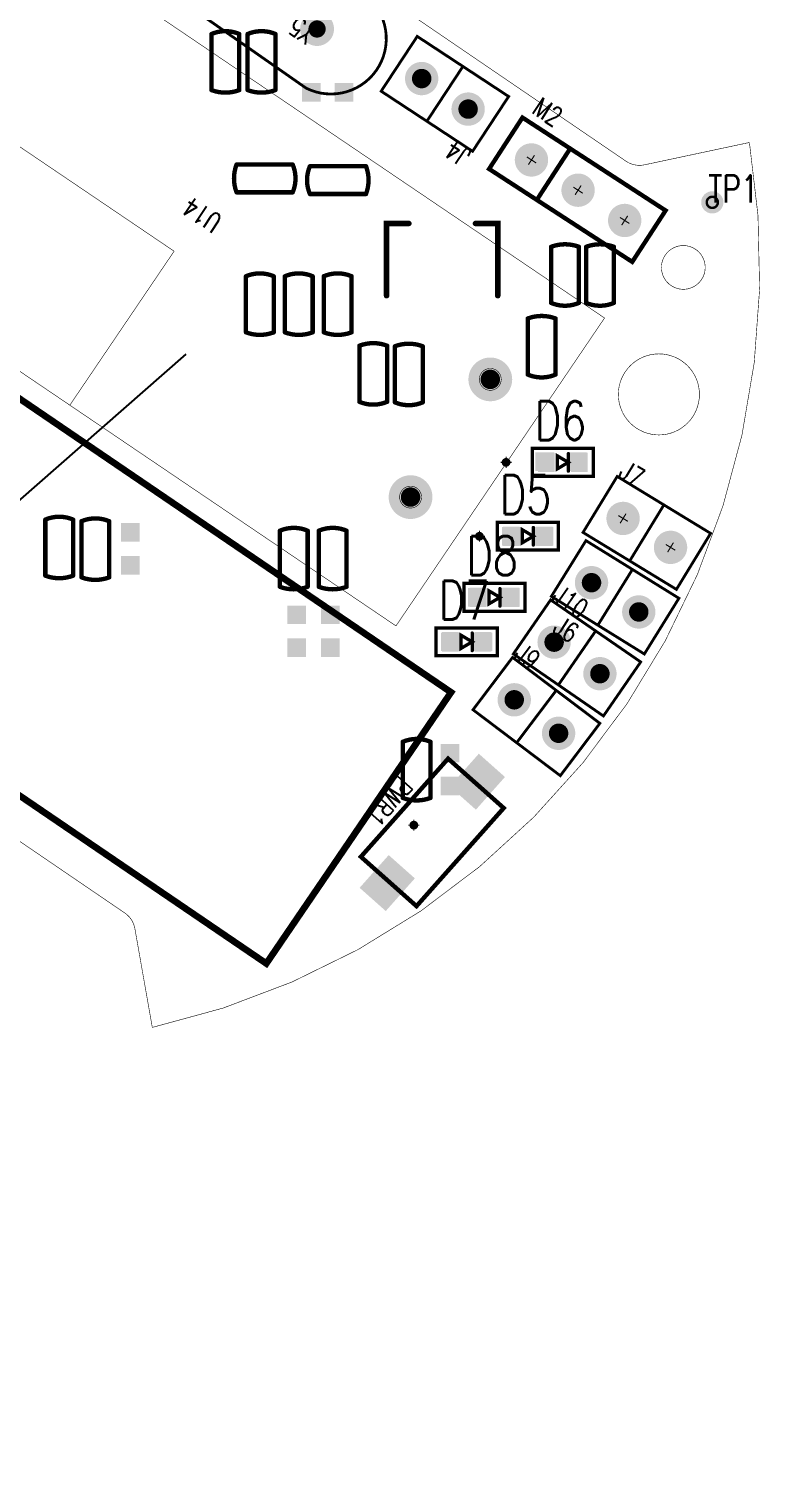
# Model space of a CAD drawing. Extents: x -79 to 36, y -58 to 47.
# Drawn here: x 2.1 to 35.5, y -54.9 to 11 of the extents above; entities that cross this region are included whole.
import ezdxf

# ---------------------------------------------------------------- set-up
doc = ezdxf.new("R2010")
doc.units = 0
doc.header["$MEASUREMENT"] = 0
for name, pattern in [('SIG_22', [2, 1, 1]), ('SIG_66', [2, 1, 1]), ('SIG_68', [2, 1, 1])]:
    doc.linetypes.add(name, pattern=pattern)
doc.layers.get('0').update_dxf_attribs({"linetype": 'CONTINUOUS'})
for name, color, linetype in [('BOARD_CUTOUT_00', 254, 'CONTINUOUS'), ('BOARD_OUTLINE_00', 254, 'CONTINUOUS'), ('DRIL_NPLTE_THRU_01', 5, 'CONTINUOUS'), ('DRIL_PLTE_THRU_01', 5, 'CONTINUOUS'), ('DRIL_SYMBOL', 254, 'CONTINUOUS'), ('PADS_INNER', 186, 'CONTINUOUS'), ('PADS_TOP', 186, 'CONTINUOUS'), ('PADS_XR_21', 176, 'CONTINUOUS'), ('PART_BOT_2DLINE_00', 57, 'CONTINUOUS'), ('PART_NAME_01', 254, 'CONTINUOUS'), ('PART_NAME_26', 2, 'CONTINUOUS'), ('PART_TOP_2DLINE_00', 254, 'CONTINUOUS'), ('PART_TOP_2DLINE_01', 254, 'CONTINUOUS'), ('PART_TOP_2DLINE_26', 2, 'CONTINUOUS'), ('VIAPTS', 5, 'CONTINUOUS')]:
    doc.layers.add(name, color=color, linetype=linetype)
doc.styles.add('W0$127', font='simplex', dxfattribs={"width": 0.75})
doc.styles.add('W0$254', font='simplex', dxfattribs={"width": 0.75})

# ---------------------------------------------------------------- blocks, each defined once
blk = doc.blocks.new('BOARD_354')
at = {"layer": 'BOARD_CUTOUT_00', "const_width": 0.0254}
for points in [[(49.455, -20.568, 1), (47.455, -20.568, 1)], [(49.192, -26.373, 1), (45.486, -26.373, 1)]]:
    blk.add_lwpolyline(points, format="xyb", close=True, dxfattribs=at)
at = {"layer": 'BOARD_OUTLINE_00', "const_width": 0.0254}
blk.add_lwpolyline([(0, 0, -0.345792), (0.091, -1.356), (-7.655, -12.712, -0.342864), (-8.94, -13.126), (-17.417, -10.04, 0.397948), (3.974, -53.9), (7.976, -41.585, -0.500217), (9.642, -41.016), (22.929, -50.08, -0.202089), (23.393, -50.797), (24.189, -55.314, 0.397948), (51.476, -14.856), (46.682, -15.877, -0.204816), (45.833, -15.71), (32.713, -6.76, -0.496948), (32.626, -5.009), (42.594, 3.355, 0.397948), (-6.086, 6.759)], format="xyb", close=True, dxfattribs=at)
blk = doc.blocks.new('SMOOTH_0$254')
at = {"const_width": 0.127}
blk.add_lwpolyline([(-0.0635, 0, 1), (0.0635, 0, 1)], format="xyb", close=True, dxfattribs=at)
blk = doc.blocks.new('PART_BODY_BOT_7')
at = {"layer": 'PART_BOT_2DLINE_00', "const_width": 0.254}
for points in [[(-2.54, -1.524), (-2.54, 1.778), (-1.524, 1.778)], [(2.54, -1.524), (2.54, 1.778), (1.524, 1.778)]]:
    blk.add_lwpolyline(points, dxfattribs=at)
at = {"layer": 'PART_BOT_2DLINE_00'}
for p in [(-2.54, 1.778), (-1.524, 1.778), (1.524, 1.778), (2.54, 1.778), (-2.54, -1.524), (2.54, -1.524)]:
    blk.add_blockref('SMOOTH_0$254', p, dxfattribs=at)
blk = doc.blocks.new('DRIL_HOLE_0')
blk.add_lwpolyline([(0, 0, 1), (0, 0, 1)], format="xyb", close=True)
blk = doc.blocks.new('PAD_3')
blk.add_lwpolyline([(0, 0, 1), (0, 0, 1)], format="xyb", close=True)
blk = doc.blocks.new('STK_BOT_36')
at = {"layer": 'DRIL_PLTE_THRU_01'}
blk.add_blockref('DRIL_HOLE_0', (0, 0), dxfattribs=at)
at = {"layer": 'PADS_INNER'}
blk.add_blockref('PAD_3', (0, 0), dxfattribs=at)
at = {"layer": 'PADS_TOP'}
blk.add_blockref('PAD_3', (0, 0), dxfattribs=at)
blk = doc.blocks.new('STK_BOT_37')
at = {"layer": 'DRIL_PLTE_THRU_01'}
blk.add_blockref('DRIL_HOLE_0', (0, 0), dxfattribs=at)
at = {"layer": 'PADS_INNER'}
blk.add_blockref('PAD_3', (0, 0), dxfattribs=at)
at = {"layer": 'PADS_TOP'}
blk.add_blockref('PAD_3', (0, 0), dxfattribs=at)
blk = doc.blocks.new('SYM_BOT_7')
for name, p in [('PART_BODY_BOT_7', (0, 0)), ('STK_BOT_37', (0, 0.9271)), ('STK_BOT_36', (-1.4986, -2.032)), ('STK_BOT_36', (1.4986, -2.032))]:
    blk.add_blockref(name, p)
blk = doc.blocks.new('PART_BOT_3')
blk.add_blockref('SYM_BOT_7', (0, 0))
blk = doc.blocks.new('SMOOTH_0$0254')
at = {"const_width": 0.0127}
blk.add_lwpolyline([(-0.00635, 0, 1), (0.00635, 0, 1)], format="xyb", close=True, dxfattribs=at)
blk = doc.blocks.new('PART_BODY_TOP_8')
at = {"layer": 'PART_TOP_2DLINE_01', "const_width": 0.0254}
for points in [[(-18, 8.5), (18, 8.5)], [(-18, -8.5), (-18, 8.5)], [(0, 8.5), (0, 0), (18, 0)], [(18, 8.5), (18, -8.5)], [(-18, 5.255), (-18, 5.255)], [(18, 4.91), (18, 4.91)], [(18, -8.5), (-18, -8.5)]]:
    blk.add_lwpolyline(points, dxfattribs=at)
for points in [[(-15.75, 3.25, 1), (-14.75, 3.25, 1)], [(14.75, 3.25, 1), (15.75, 3.25, 1)], [(-15.75, -3.25, 1), (-14.75, -3.25, 1)], [(14.75, -3.25, 1), (15.75, -3.25, 1)]]:
    blk.add_lwpolyline(points, format="xyb", close=True, dxfattribs=at)
at = {"layer": 'PART_TOP_2DLINE_01'}
for p in [(-18, 8.5), (-18, 8.5), (0, 8.5), (18, 8.5), (18, 8.5), (-18, 5.255), (-18, 5.255), (18, 4.91), (18, 4.91), (0, 0), (18, 0), (-18, -8.5), (-18, -8.5), (18, -8.5), (18, -8.5)]:
    blk.add_blockref('SMOOTH_0$0254', p, dxfattribs=at)
blk = doc.blocks.new('DRIL_SYMBOL_0$889')
at = {"layer": 'DRIL_SYMBOL', "const_width": 0.0508}
for points in [[(-0.254, 0), (0.254, 0)], [(0, -0.254), (0, 0.254)]]:
    blk.add_lwpolyline(points, dxfattribs=at)
blk = doc.blocks.new('DRIL_HOLE_0$889')
at = {"const_width": 0.4445}
blk.add_lwpolyline([(-0.22225, 0, 1), (0.22225, 0, 1)], format="xyb", close=True, dxfattribs=at)
blk.add_blockref('DRIL_SYMBOL_0$889', (0, 0))
blk = doc.blocks.new('PAD_13')
at = {"const_width": 1}
blk.add_lwpolyline([(0, -0.5, 1), (0, 0.5, 1)], format="xyb", close=True, dxfattribs=at)
blk = doc.blocks.new('STK_TOP_72')
at = {"layer": 'DRIL_PLTE_THRU_01'}
blk.add_blockref('DRIL_HOLE_0$889', (0, 0), dxfattribs=at)
at = {"layer": 'PADS_INNER'}
blk.add_blockref('PAD_13', (0, 0), dxfattribs=at)
at = {"layer": 'PADS_TOP'}
blk.add_blockref('PAD_13', (0, 0), dxfattribs=at)
blk = doc.blocks.new('SYM_TOP_8')
for name, p in [('PART_BODY_TOP_8', (0, 0)), ('STK_TOP_72', (-15.25, 3.25)), ('STK_TOP_72', (15.25, 3.25)), ('STK_TOP_72', (-15.25, -3.25)), ('STK_TOP_72', (15.25, -3.25))]:
    blk.add_blockref(name, p)
blk = doc.blocks.new('PART_TOP_4')
blk.add_blockref('SYM_TOP_8', (0, 0))
at = {"layer": 'PART_NAME_01', "style": 'W0$127', "width": 0.75}
blk.add_text('U14', height=0.889, dxfattribs=at).set_placement((-1.016, -2.54))
blk = doc.blocks.new('STK_BOT_39')
at = {"layer": 'DRIL_PLTE_THRU_01'}
blk.add_blockref('DRIL_HOLE_0', (0, 0), dxfattribs=at)
at = {"layer": 'PADS_INNER'}
blk.add_blockref('PAD_3', (0, 0), dxfattribs=at)
at = {"layer": 'PADS_TOP'}
blk.add_blockref('PAD_3', (0, 0), dxfattribs=at)
blk = doc.blocks.new('STK_BOT_38')
at = {"layer": 'DRIL_PLTE_THRU_01'}
blk.add_blockref('DRIL_HOLE_0', (0, 0), dxfattribs=at)
at = {"layer": 'PADS_INNER'}
blk.add_blockref('PAD_3', (0, 0), dxfattribs=at)
at = {"layer": 'PADS_TOP'}
blk.add_blockref('PAD_3', (0, 0), dxfattribs=at)
blk = doc.blocks.new('SYM_BOT_9')
for name, p in [('STK_BOT_39', (-3.75, 6)), ('STK_BOT_39', (-3.25, 6)), ('STK_BOT_39', (-2.75, 6)), ('STK_BOT_39', (-2.25, 6)), ('STK_BOT_39', (-1.75, 6)), ('STK_BOT_39', (-1.25, 6)), ('STK_BOT_39', (-0.75, 6)), ('STK_BOT_39', (-0.25, 6)), ('STK_BOT_39', (0.25, 6)), ('STK_BOT_39', (0.75, 6)), ('STK_BOT_39', (1.25, 6)), ('STK_BOT_39', (1.75, 6)), ('STK_BOT_39', (2.25, 6)), ('STK_BOT_39', (2.75, 6)), ('STK_BOT_39', (3.25, 6)), ('STK_BOT_39', (3.75, 6)), ('STK_BOT_38', (-6, 3.75)), ('STK_BOT_38', (6, 3.75)), ('STK_BOT_38', (-6, 3.25)), ('STK_BOT_38', (-6, 2.75)), ('STK_BOT_38', (6, 3.25)), ('STK_BOT_38', (6, 2.75)), ('STK_BOT_38', (-6, 2.25)), ('STK_BOT_38', (6, 2.25)), ('STK_BOT_38', (-6, 1.75)), ('STK_BOT_38', (6, 1.75)), ('STK_BOT_38', (-6, 1.25)), ('STK_BOT_38', (-6, 0.75)), ('STK_BOT_38', (6, 1.25)), ('STK_BOT_38', (6, 0.75)), ('STK_BOT_38', (-6, 0.25)), ('STK_BOT_38', (6, 0.25)), ('STK_BOT_38', (-6, -0.25)), ('STK_BOT_38', (6, -0.25)), ('STK_BOT_38', (-6, -0.75)), ('STK_BOT_38', (-6, -1.25)), ('STK_BOT_38', (6, -0.75)), ('STK_BOT_38', (6, -1.25)), ('STK_BOT_38', (-6, -1.75)), ('STK_BOT_38', (6, -1.75)), ('STK_BOT_38', (-6, -2.25)), ('STK_BOT_38', (6, -2.25)), ('STK_BOT_38', (-6, -2.75)), ('STK_BOT_38', (-6, -3.25)), ('STK_BOT_38', (6, -2.75)), ('STK_BOT_38', (6, -3.25)), ('STK_BOT_38', (-6, -3.75)), ('STK_BOT_38', (6, -3.75)), ('STK_BOT_39', (-3.75, -6)), ('STK_BOT_39', (-3.25, -6)), ('STK_BOT_39', (-2.75, -6)), ('STK_BOT_39', (-2.25, -6)), ('STK_BOT_39', (-1.75, -6)), ('STK_BOT_39', (-1.25, -6)), ('STK_BOT_39', (-0.75, -6)), ('STK_BOT_39', (-0.25, -6)), ('STK_BOT_39', (0.25, -6)), ('STK_BOT_39', (0.75, -6)), ('STK_BOT_39', (1.25, -6)), ('STK_BOT_39', (1.75, -6)), ('STK_BOT_39', (2.25, -6)), ('STK_BOT_39', (2.75, -6)), ('STK_BOT_39', (3.25, -6)), ('STK_BOT_39', (3.75, -6))]:
    blk.add_blockref(name, p)
blk = doc.blocks.new('PART_BOT_5')
blk.add_blockref('SYM_BOT_9', (0, 0))
blk = doc.blocks.new('STK_BOT_40')
at = {"layer": 'DRIL_PLTE_THRU_01'}
blk.add_blockref('DRIL_HOLE_0', (0, 0), dxfattribs=at)
at = {"layer": 'PADS_INNER'}
blk.add_blockref('PAD_3', (0, 0), dxfattribs=at)
at = {"layer": 'PADS_TOP'}
blk.add_blockref('PAD_3', (0, 0), dxfattribs=at)
blk = doc.blocks.new('SYM_BOT_10')
for p in [(-3.575, 3.2), (-2.925, 3.2), (-2.275, 3.2), (-1.625, 3.2), (-0.975, 3.2), (-0.325, 3.2), (0.325, 3.2), (0.975, 3.2), (1.625, 3.2), (2.275, 3.2), (2.925, 3.2), (3.575, 3.2), (-3.575, -3.2), (-2.925, -3.2), (-2.275, -3.2), (-1.625, -3.2), (-0.975, -3.2), (-0.325, -3.2), (0.325, -3.2), (0.975, -3.2), (1.625, -3.2), (2.275, -3.2), (2.925, -3.2), (3.575, -3.2)]:
    blk.add_blockref('STK_BOT_40', p)
blk = doc.blocks.new('PART_BOT_6')
blk.add_blockref('SYM_BOT_10', (0, 0))
blk = doc.blocks.new('SMOOTH_0$3048')
at = {"const_width": 0.1524}
blk.add_lwpolyline([(-0.0762, 0, 1), (0.0762, 0, 1)], format="xyb", close=True, dxfattribs=at)
blk = doc.blocks.new('PART_BODY_TOP_11')
at = {"layer": 'PART_TOP_2DLINE_01'}
for points, const_width in [([(-1.2, -34.3), (13.8, -34.3), (13.8, 1.7), (-1.2, 1.7)], 0.305), ([(-1.1, 1.7), (1.27, 1.7), (1.27, -1.905), (-1.1, -1.905)], 0.254)]:
    blk.add_lwpolyline(points, close=True, dxfattribs=dict(at, const_width=const_width))
for name, p in [('SMOOTH_0$3048', (-1.2, 1.7)), ('SMOOTH_0$254', (-1.1, 1.7)), ('SMOOTH_0$254', (1.27, 1.7)), ('SMOOTH_0$3048', (13.8, 1.7)), ('SMOOTH_0$254', (-1.1, -1.905)), ('SMOOTH_0$254', (1.27, -1.905)), ('SMOOTH_0$3048', (-1.2, -34.3)), ('SMOOTH_0$3048', (13.8, -34.3))]:
    blk.add_blockref(name, p, dxfattribs=at)
blk = doc.blocks.new('PAD_0')
at = {"const_width": 1.524}
blk.add_lwpolyline([(-0.762, 0), (0.762, 0)], dxfattribs=at)
blk = doc.blocks.new('STK_TOP_43')
at = {"layer": 'DRIL_PLTE_THRU_01'}
blk.add_blockref('DRIL_HOLE_0$889', (0, 0), dxfattribs=at)
at = {"layer": 'PADS_INNER'}
blk.add_blockref('PAD_0', (0, 0), dxfattribs=at)
at = {"layer": 'PADS_TOP'}
blk.add_blockref('PAD_0', (0, 0), dxfattribs=at)
blk = doc.blocks.new('PAD_2')
at = {"const_width": 0.762}
blk.add_lwpolyline([(0, -0.381, 1), (0, 0.381, 1)], format="xyb", close=True, dxfattribs=at)
blk = doc.blocks.new('STK_TOP_13')
at = {"layer": 'DRIL_PLTE_THRU_01'}
blk.add_blockref('DRIL_HOLE_0$889', (0, 0), dxfattribs=at)
at = {"layer": 'PADS_INNER'}
blk.add_blockref('PAD_2', (0, 0), dxfattribs=at)
at = {"layer": 'PADS_TOP'}
blk.add_blockref('PAD_2', (0, 0), dxfattribs=at)
blk = doc.blocks.new('SYM_TOP_11')
for name, p in [('PART_BODY_TOP_11', (0, 0)), ('STK_TOP_43', (0, 0)), ('STK_TOP_13', (2.54, 0)), ('STK_TOP_13', (5.08, 0)), ('STK_TOP_13', (7.62, 0)), ('STK_TOP_13', (10.16, 0)), ('STK_TOP_13', (12.7, 0))]:
    blk.add_blockref(name, p)
blk = doc.blocks.new('PART_TOP_7')
blk.add_blockref('SYM_TOP_11', (0, 0))
at = {"layer": 'PART_NAME_01', "style": 'W0$127', "width": 0.75}
blk.add_text('U7', height=0.889, dxfattribs=at).set_placement((-1.313, 2.183))
blk = doc.blocks.new('SMOOTH_0$199898')
at = {"const_width": 0.099949}
blk.add_lwpolyline([(-0.049974, 0, 1), (0.049974, 0, 1)], format="xyb", close=True, dxfattribs=at)
blk = doc.blocks.new('PART_BODY_TOP_4')
at = {"layer": 'PART_TOP_2DLINE_01', "const_width": 0.2}
blk.add_lwpolyline([(-1.4, 1.4), (6.4, 1.4), (6.4, -1.4), (-1.4, -1.4)], close=True, dxfattribs=at)
blk.add_lwpolyline([(1.2, 1.4), (1.2, -1.4)], dxfattribs=at)
at = {"layer": 'PART_TOP_2DLINE_01'}
for p in [(-1.4, 1.4), (1.2, 1.4), (6.4, 1.4), (-1.4, -1.4), (1.2, -1.4), (6.4, -1.4)]:
    blk.add_blockref('SMOOTH_0$199898', p, dxfattribs=at)
blk = doc.blocks.new('DRIL_SYMBOL_0$9')
at = {"layer": 'DRIL_SYMBOL', "const_width": 0.0508}
for points in [[(-0.254, 0), (0.254, 0)], [(0, -0.254), (0, 0.254)]]:
    blk.add_lwpolyline(points, dxfattribs=at)
blk = doc.blocks.new('DRIL_HOLE_0$9')
at = {"const_width": 0.45}
blk.add_lwpolyline([(-0.225, 0, 1), (0.225, 0, 1)], format="xyb", close=True, dxfattribs=at)
blk.add_blockref('DRIL_SYMBOL_0$9', (0, 0))
blk = doc.blocks.new('PAD_16')
at = {"const_width": 0.6}
blk.add_lwpolyline([(0, -0.3, 1), (0, 0.3, 1)], format="xyb", close=True, dxfattribs=at)
blk = doc.blocks.new('STK_TOP_22')
at = {"layer": 'DRIL_PLTE_THRU_01'}
blk.add_blockref('DRIL_HOLE_0$9', (0, 0), dxfattribs=at)
at = {"layer": 'PADS_INNER'}
blk.add_blockref('PAD_16', (0, 0), dxfattribs=at)
at = {"layer": 'PADS_TOP'}
blk.add_blockref('PAD_2', (0, 0), dxfattribs=at)
blk = doc.blocks.new('SYM_TOP_4')
for name, p in [('PART_BODY_TOP_4', (0, 0)), ('STK_TOP_22', (0, 0)), ('STK_TOP_22', (2.54, 0)), ('STK_TOP_22', (5.08, 0))]:
    blk.add_blockref(name, p)
blk = doc.blocks.new('PART_TOP_9')
blk.add_blockref('SYM_TOP_4', (0, 0))
at = {"layer": 'PART_NAME_01', "style": 'W0$127', "width": 0.75}
blk.add_text('M2', height=0.889, dxfattribs=at).set_placement((-1.2, 1.8))
blk = doc.blocks.new('PART_BODY_TOP_12')
at = {"layer": 'PART_TOP_2DLINE_00', "const_width": 0.2}
blk.add_lwpolyline([(-3, 1.7), (3, 1.7), (3, -1.7), (-3, -1.7)], close=True, dxfattribs=at)
at = {"layer": 'PART_TOP_2DLINE_00'}
for p in [(-3, 1.7), (3, 1.7), (-3, -1.7), (3, -1.7)]:
    blk.add_blockref('SMOOTH_0$199898', p, dxfattribs=at)
blk = doc.blocks.new('PAD_17')
at = {"const_width": 1.6}
blk.add_lwpolyline([(-1, 0), (1, 0)], dxfattribs=at)
blk = doc.blocks.new('STK_TOP_48')
at = {"layer": 'DRIL_PLTE_THRU_01'}
blk.add_blockref('DRIL_HOLE_0', (0, 0), dxfattribs=at)
at = {"layer": 'PADS_INNER'}
blk.add_blockref('PAD_3', (0, 0), dxfattribs=at)
at = {"layer": 'PADS_TOP'}
blk.add_blockref('PAD_17', (0, 0), dxfattribs=at)
blk = doc.blocks.new('SYM_TOP_12')
for name, p in [('PART_BODY_TOP_12', (0, 0)), ('STK_TOP_48', (-3.1, 0)), ('STK_TOP_48', (3.1, 0))]:
    blk.add_blockref(name, p)
blk = doc.blocks.new('PART_TOP_11')
blk.add_blockref('SYM_TOP_12', (0, 0))
at = {"layer": 'PART_NAME_01', "style": 'W0$127', "width": 0.75}
blk.add_text('PWR1', height=0.889, dxfattribs=at).set_placement((-0.977, -2.875))
blk = doc.blocks.new('PART_BODY_BOT_14')
at = {"layer": 'PART_BOT_2DLINE_00', "const_width": 0.2}
blk.add_lwpolyline([(-0.635, -1.295, 0.182182), (0.635, -1.295), (0.635, 1.27, 0.204816), (-0.635, 1.27)], format="xyb", close=True, dxfattribs=at)
at = {"layer": 'PART_BOT_2DLINE_00'}
for p in [(-0.635, 1.27), (0.635, 1.27), (-0.635, -1.295), (0.635, -1.295)]:
    blk.add_blockref('SMOOTH_0$199898', p, dxfattribs=at)
blk = doc.blocks.new('STK_BOT_3')
at = {"layer": 'DRIL_NPLTE_THRU_01'}
blk.add_blockref('DRIL_HOLE_0', (0, 0), dxfattribs=at)
at = {"layer": 'PADS_INNER'}
blk.add_blockref('PAD_3', (0, 0), dxfattribs=at)
at = {"layer": 'PADS_TOP'}
blk.add_blockref('PAD_3', (0, 0), dxfattribs=at)
blk = doc.blocks.new('SYM_BOT_14')
for name, p in [('PART_BODY_BOT_14', (0, 0)), ('STK_BOT_3', (0, 0.6858)), ('STK_BOT_3', (0, -0.6858))]:
    blk.add_blockref(name, p)
blk = doc.blocks.new('PART_BOT_12')
blk.add_blockref('SYM_BOT_14', (0, 0))
blk = doc.blocks.new('PART_BOT_13')
blk.add_blockref('SYM_BOT_14', (0, 0))
blk = doc.blocks.new('PART_BOT_14')
blk.add_blockref('SYM_BOT_14', (0, 0))
blk = doc.blocks.new('PART_BOT_15')
blk.add_blockref('SYM_BOT_14', (0, 0))
blk = doc.blocks.new('PART_BOT_16')
blk.add_blockref('SYM_BOT_14', (0, 0))
blk = doc.blocks.new('PART_BOT_17')
blk.add_blockref('SYM_BOT_14', (0, 0))
blk = doc.blocks.new('PART_BOT_29')
blk.add_blockref('SYM_BOT_14', (0, 0))
blk = doc.blocks.new('PART_BOT_30')
blk.add_blockref('SYM_BOT_14', (0, 0))
blk = doc.blocks.new('PART_BOT_31')
blk.add_blockref('SYM_BOT_14', (0, 0))
blk = doc.blocks.new('PART_BOT_32')
blk.add_blockref('SYM_BOT_14', (0, 0))
blk = doc.blocks.new('STK_BOT_9')
at = {"layer": 'DRIL_PLTE_THRU_01'}
blk.add_blockref('DRIL_HOLE_0', (0, 0), dxfattribs=at)
at = {"layer": 'PADS_INNER'}
blk.add_blockref('PAD_3', (0, 0), dxfattribs=at)
at = {"layer": 'PADS_TOP'}
blk.add_blockref('PAD_3', (0, 0), dxfattribs=at)
blk = doc.blocks.new('SYM_BOT_19')
for p in [(-1.1, 0), (1.1, 0)]:
    blk.add_blockref('STK_BOT_9', p)
blk = doc.blocks.new('PART_BOT_33')
blk.add_blockref('SYM_BOT_19', (0, 0))
blk = doc.blocks.new('SMOOTH_0$127')
at = {"const_width": 0.0635}
blk.add_lwpolyline([(-0.03175, 0, 1), (0.03175, 0, 1)], format="xyb", close=True, dxfattribs=at)
blk = doc.blocks.new('PART_BODY_TOP_20')
at = {"layer": 'PART_TOP_2DLINE_01', "const_width": 0.127}
blk.add_lwpolyline([(-2.5, 1.5), (2.5, 1.5), (2.5, -1.5), (-2.5, -1.5)], close=True, dxfattribs=at)
blk.add_lwpolyline([(0, 1.5), (0, -1.5)], dxfattribs=at)
at = {"layer": 'PART_TOP_2DLINE_01'}
for p in [(-2.5, 1.5), (0, 1.5), (2.5, 1.5), (-2.5, -1.5), (0, -1.5), (2.5, -1.5)]:
    blk.add_blockref('SMOOTH_0$127', p, dxfattribs=at)
blk = doc.blocks.new('SYM_TOP_20')
for name, p in [('PART_BODY_TOP_20', (0, 0)), ('STK_TOP_13', (-1.27, 0)), ('STK_TOP_13', (1.27, 0))]:
    blk.add_blockref(name, p)
blk = doc.blocks.new('PART_TOP_34')
blk.add_blockref('SYM_TOP_20', (0, 0))
at = {"layer": 'PART_NAME_01', "style": 'W0$127', "width": 0.75}
blk.add_text('J10', height=0.889, dxfattribs=at).set_placement((-2.5, 1.5))
blk = doc.blocks.new('PART_TOP_38')
blk.add_blockref('SYM_TOP_20', (0, 0))
at = {"layer": 'PART_NAME_01', "style": 'W0$127', "width": 0.75}
blk.add_text('J4', height=0.889, dxfattribs=at).set_placement((-2.5, 1.5))
blk = doc.blocks.new('PART_TOP_40')
blk.add_blockref('SYM_TOP_20', (0, 0))
at = {"layer": 'PART_NAME_01', "style": 'W0$127', "width": 0.75}
blk.add_text('J6', height=0.889, dxfattribs=at).set_placement((-1.644, -2.868))
blk = doc.blocks.new('PART_TOP_41')
blk.add_blockref('SYM_TOP_20', (0, 0))
at = {"layer": 'PART_NAME_01', "style": 'W0$127', "width": 0.75}
blk.add_text('J7', height=0.889, dxfattribs=at).set_placement((-2.5, 1.5))
blk = doc.blocks.new('PART_TOP_43')
blk.add_blockref('SYM_TOP_20', (0, 0))
at = {"layer": 'PART_NAME_01', "style": 'W0$127', "width": 0.75}
blk.add_text('J9', height=0.889, dxfattribs=at).set_placement((-2.5, 1.5))
blk = doc.blocks.new('PAD_22')
at = {"const_width": 0.85}
blk.add_lwpolyline([(-0.425, 0), (0.425, 0)], dxfattribs=at)
blk = doc.blocks.new('STK_BOT_7')
at = {"layer": 'DRIL_PLTE_THRU_01'}
blk.add_blockref('DRIL_HOLE_0', (0, 0), dxfattribs=at)
at = {"layer": 'PADS_INNER'}
blk.add_blockref('PAD_3', (0, 0), dxfattribs=at)
at = {"layer": 'PADS_TOP'}
blk.add_blockref('PAD_3', (0, 0), dxfattribs=at)
at = {"layer": 'PADS_XR_21'}
blk.add_blockref('PAD_22', (0, 0), dxfattribs=at)
blk = doc.blocks.new('SYM_BOT_25')
for p in [(-0.75, 0), (0.75, 0)]:
    blk.add_blockref('STK_BOT_7', p)
blk = doc.blocks.new('PART_BOT_48')
blk.add_blockref('SYM_BOT_25', (0, 0))
blk = doc.blocks.new('PART_BOT_51')
blk.add_blockref('SYM_BOT_25', (0, 0))
blk = doc.blocks.new('PART_BOT_52')
blk.add_blockref('SYM_BOT_25', (0, 0))
blk = doc.blocks.new('PART_BOT_54')
blk.add_blockref('SYM_BOT_25', (0, 0))
blk = doc.blocks.new('PART_BODY_TOP_31')
at = {"layer": 'PART_TOP_2DLINE_00', "const_width": 0.114}
blk.add_lwpolyline([(0.254, 0, 1), (-0.254, 0, 1)], format="xyb", close=True, dxfattribs=at)
blk = doc.blocks.new('PAD_25')
at = {"const_width": 0.508}
blk.add_lwpolyline([(0, -0.254, 1), (0, 0.254, 1)], format="xyb", close=True, dxfattribs=at)
blk = doc.blocks.new('STK_TOP_30')
at = {"layer": 'DRIL_PLTE_THRU_01'}
blk.add_blockref('DRIL_HOLE_0', (0, 0), dxfattribs=at)
at = {"layer": 'PADS_INNER'}
blk.add_blockref('PAD_3', (0, 0), dxfattribs=at)
at = {"layer": 'PADS_TOP'}
blk.add_blockref('PAD_25', (0, 0), dxfattribs=at)
blk = doc.blocks.new('SYM_TOP_31')
for name in ['STK_TOP_30', 'PART_BODY_TOP_31']:
    blk.add_blockref(name, (0, 0))
blk = doc.blocks.new('PART_TOP_62')
blk.add_blockref('SYM_TOP_31', (0, 0))
at = {"layer": 'PART_NAME_01', "style": 'W0$254', "width": 0.75}
blk.add_text('TP1', height=1.2446, dxfattribs=at).set_placement((-0.1778, 0))
blk = doc.blocks.new('STK_BOT_45')
at = {"layer": 'DRIL_PLTE_THRU_01'}
blk.add_blockref('DRIL_HOLE_0', (0, 0), dxfattribs=at)
at = {"layer": 'PADS_INNER'}
blk.add_blockref('PAD_3', (0, 0), dxfattribs=at)
at = {"layer": 'PADS_TOP'}
blk.add_blockref('PAD_3', (0, 0), dxfattribs=at)
blk = doc.blocks.new('SYM_BOT_34')
for p in [(-1.25, 0), (1.25, 0)]:
    blk.add_blockref('STK_BOT_45', p)
blk = doc.blocks.new('PART_BOT_69')
blk.add_blockref('SYM_BOT_34', (0, 0))
blk = doc.blocks.new('PART_BODY_TOP_35')
at = {"layer": 'PART_TOP_2DLINE_26', "const_width": 0.127}
blk.add_lwpolyline([(-1.143, 2.5019), (5.4483, 2.5019, -1.1018798), (5.4483, -2.5019), (-1.143, -2.5019, -0.8631768)], format="xyb", close=True, dxfattribs=at)
at = {"layer": 'PART_TOP_2DLINE_26'}
for p in [(-1.143, 2.5019), (5.4483, 2.5019), (-1.143, -2.5019), (5.4483, -2.5019)]:
    blk.add_blockref('SMOOTH_0$127', p, dxfattribs=at)
blk = doc.blocks.new('DRIL_SYMBOL_0$7874')
at = {"layer": 'DRIL_SYMBOL', "const_width": 0.0508}
for points in [[(-0.254, 0), (0.254, 0)], [(0, -0.254), (0, 0.254)]]:
    blk.add_lwpolyline(points, dxfattribs=at)
blk = doc.blocks.new('DRIL_HOLE_0$7874')
at = {"const_width": 0.3937}
blk.add_lwpolyline([(-0.19685, 0, 1), (0.19685, 0, 1)], format="xyb", close=True, dxfattribs=at)
blk.add_blockref('DRIL_SYMBOL_0$7874', (0, 0))
blk = doc.blocks.new('PAD_30')
at = {"const_width": 0.6985}
blk.add_lwpolyline([(0, -0.34925, 1), (0, 0.34925, 1)], format="xyb", close=True, dxfattribs=at)
blk = doc.blocks.new('PAD_31')
at = {"const_width": 0.7747}
blk.add_lwpolyline([(0, -0.38735, 1), (0, 0.38735, 1)], format="xyb", close=True, dxfattribs=at)
blk = doc.blocks.new('STK_TOP_46')
at = {"layer": 'DRIL_PLTE_THRU_01'}
blk.add_blockref('DRIL_HOLE_0$7874', (0, 0), dxfattribs=at)
at = {"layer": 'PADS_INNER'}
blk.add_blockref('PAD_30', (0, 0), dxfattribs=at)
at = {"layer": 'PADS_TOP'}
blk.add_blockref('PAD_30', (0, 0), dxfattribs=at)
at = {"layer": 'PADS_XR_21'}
blk.add_blockref('PAD_31', (0, 0), dxfattribs=at)
blk = doc.blocks.new('SYM_TOP_35')
for name, p in [('PART_BODY_TOP_35', (0, 0)), ('STK_TOP_46', (0, 0)), ('STK_TOP_46', (4.8768, 0))]:
    blk.add_blockref(name, p)
blk = doc.blocks.new('PART_TOP_70')
blk.add_blockref('SYM_TOP_35', (0, 0))
at = {"layer": 'PART_NAME_26', "style": 'W0$127', "width": 0.75}
blk.add_text('Y5', height=0.889, dxfattribs=at).set_placement((0, 0))
blk = doc.blocks.new('PART_BOT_81')
blk.add_blockref('SYM_BOT_14', (0, 0))
blk = doc.blocks.new('PART_BOT_82')
blk.add_blockref('SYM_BOT_14', (0, 0))
blk = doc.blocks.new('PART_BOT_95')
blk.add_blockref('SYM_BOT_14', (0, 0))
blk = doc.blocks.new('PART_BOT_96')
blk.add_blockref('SYM_BOT_14', (0, 0))
blk = doc.blocks.new('PART_BOT_105')
blk.add_blockref('SYM_BOT_25', (0, 0))
blk = doc.blocks.new('PART_BOT_113')
blk.add_blockref('SYM_BOT_14', (0, 0))
blk = doc.blocks.new('PART_BOT_114')
blk.add_blockref('SYM_BOT_14', (0, 0))
blk = doc.blocks.new('PART_BOT_115')
blk.add_blockref('SYM_BOT_14', (0, 0))
blk = doc.blocks.new('SMOOTH_0$1524')
at = {"const_width": 0.0762}
blk.add_lwpolyline([(-0.0381, 0, 1), (0.0381, 0, 1)], format="xyb", close=True, dxfattribs=at)
blk = doc.blocks.new('PART_BODY_TOP_355')
at = {"layer": 'PART_TOP_2DLINE_00', "const_width": 0.152}
for points in [[(0.254, 0), (-0.254, 0.3), (-0.254, -0.3), (0.254, 0)], [(0.254, 0.4), (0.254, -0.4)]]:
    blk.add_lwpolyline(points, dxfattribs=at)
at = {"layer": 'PART_TOP_2DLINE_01', "const_width": 0.152}
blk.add_lwpolyline([(-1.397, 0.635), (1.397, 0.635), (1.397, -0.635), (-1.397, -0.635)], close=True, dxfattribs=at)
at = {"layer": 'PART_TOP_2DLINE_00'}
for p in [(-0.254, 0.3), (0.254, 0.4), (0.254, 0), (0.254, 0), (-0.254, -0.3), (0.254, -0.4)]:
    blk.add_blockref('SMOOTH_0$1524', p, dxfattribs=at)
at = {"layer": 'PART_TOP_2DLINE_01'}
for p in [(-1.397, 0.635), (1.397, 0.635), (-1.397, -0.635), (1.397, -0.635)]:
    blk.add_blockref('SMOOTH_0$1524', p, dxfattribs=at)
blk = doc.blocks.new('PAD_32')
at = {"const_width": 0.762}
blk.add_lwpolyline([(-0.4445, 0), (0.4445, 0)], dxfattribs=at)
blk = doc.blocks.new('STK_TOP_6')
at = {"layer": 'DRIL_PLTE_THRU_01'}
blk.add_blockref('DRIL_HOLE_0', (0, 0), dxfattribs=at)
at = {"layer": 'PADS_INNER'}
blk.add_blockref('PAD_3', (0, 0), dxfattribs=at)
at = {"layer": 'PADS_TOP', "rotation": 90}
blk.add_blockref('PAD_32', (0, 0), dxfattribs=at)
blk = doc.blocks.new('SYM_TOP_36')
for name, p in [('PART_BODY_TOP_355', (0, 0)), ('STK_TOP_6', (-0.75, 0)), ('STK_TOP_6', (0.75, 0))]:
    blk.add_blockref(name, p)
blk = doc.blocks.new('PART_TOP_116')
blk.add_blockref('SYM_TOP_36', (0, 0))
at = {"layer": 'PART_NAME_01', "style": 'W0$254', "width": 0.75}
blk.add_text('D6', height=1.778, dxfattribs=at).set_placement((-1.27, 1.016))
blk = doc.blocks.new('PART_TOP_117')
blk.add_blockref('SYM_TOP_36', (0, 0))
at = {"layer": 'PART_NAME_01', "style": 'W0$254', "width": 0.75}
blk.add_text('D7', height=1.778, dxfattribs=at).set_placement((-1.27, 1.016))
blk = doc.blocks.new('PART_TOP_118')
blk.add_blockref('SYM_TOP_36', (0, 0))
at = {"layer": 'PART_NAME_01', "style": 'W0$254', "width": 0.75}
blk.add_text('D8', height=1.778, dxfattribs=at).set_placement((-1.27, 1.016))
blk = doc.blocks.new('PART_BOT_120')
blk.add_blockref('SYM_BOT_25', (0, 0))
blk = doc.blocks.new('PART_BOT_121')
blk.add_blockref('SYM_BOT_25', (0, 0))
blk = doc.blocks.new('PART_BOT_122')
blk.add_blockref('SYM_BOT_25', (0, 0))
blk = doc.blocks.new('PART_TOP_123')
blk.add_blockref('SYM_TOP_36', (0, 0))
at = {"layer": 'PART_NAME_01', "style": 'W0$254', "width": 0.75}
blk.add_text('D5', height=1.778, dxfattribs=at).set_placement((-1.27, 1.016))
blk = doc.blocks.new('PART_BOT_124')
blk.add_blockref('SYM_BOT_25', (0, 0))
blk = doc.blocks.new('STK_BOT_89')
at = {"layer": 'DRIL_PLTE_THRU_01'}
blk.add_blockref('DRIL_HOLE_0', (0, 0), dxfattribs=at)
at = {"layer": 'PADS_INNER'}
blk.add_blockref('PAD_3', (0, 0), dxfattribs=at)
at = {"layer": 'PADS_TOP'}
blk.add_blockref('PAD_3', (0, 0), dxfattribs=at)
blk = doc.blocks.new('SYM_BOT_37')
for p in [(-1.4732, 0), (1.4732, 0)]:
    blk.add_blockref('STK_BOT_89', p)
blk = doc.blocks.new('PART_BOT_126')
blk.add_blockref('SYM_BOT_37', (0, 0))
blk = doc.blocks.new('DRIL_SYMBOL_0$2')
at = {"layer": 'DRIL_SYMBOL', "const_width": 0.0508}
for points in [[(-0.254, 0), (0.254, 0)], [(0, -0.254), (0, 0.254)]]:
    blk.add_lwpolyline(points, dxfattribs=at)
blk = doc.blocks.new('DRIL_HOLE_0$2')
at = {"const_width": 0.1}
blk.add_lwpolyline([(-0.05, 0, 1), (0.05, 0, 1)], format="xyb", close=True, dxfattribs=at)
blk.add_blockref('DRIL_SYMBOL_0$2', (0, 0))
blk = doc.blocks.new('PAD_45')
at = {"const_width": 0.2}
blk.add_lwpolyline([(0, -0.1, 1), (0, 0.1, 1)], format="xyb", close=True, dxfattribs=at)
blk = doc.blocks.new('STK_TOP_93')
at = {"layer": 'DRIL_PLTE_THRU_01'}
blk.add_blockref('DRIL_HOLE_0$2', (0, 0), dxfattribs=at)
at = {"layer": 'PADS_INNER'}
blk.add_blockref('PAD_45', (0, 0), dxfattribs=at)
at = {"layer": 'PADS_TOP'}
blk.add_blockref('PAD_45', (0, 0), dxfattribs=at)
blk = doc.blocks.new('SYM_TOP_1')
blk.add_blockref('STK_TOP_93', (0, 0))

msp = doc.modelspace()

# ---------------------------------------------------------------- linework, layer by layer
at = {"linetype": 'Continuous'}
msp.add_line((9.264, -3.868), (-48.955, -54.934), dxfattribs=at)

# ---------------------------------------------------------------- block references
for name, p in [('BOARD_354', (-16.455, 20.666)), ('PART_TOP_62', (33.325, 3.073)), ('PART_TOP_116', (26.492, -8.814)), ('PART_TOP_123', (24.892, -12.192)), ('PART_TOP_118', (23.368, -14.986)), ('PART_TOP_117', (22.098, -17.018))]:
    msp.add_blockref(name, p)
for name, p, rotation in [('PART_TOP_4', (8.73, 0.839), 145.898), ('PART_TOP_70', (15.263, 10.998), 145.035), ('PART_TOP_38', (21.105, 8.034), 146.668), ('PART_TOP_9', (25.061, 5.012), 326.998), ('PART_TOP_7', (-14.732, -11.43), 55.75099999999999), ('PART_TOP_41', (30.332, -12.039), 328.626), ('PART_TOP_40', (28.885, -14.984), 328.198), ('PART_TOP_34', (27.143, -17.755), 325.413), ('PART_TOP_43', (25.288, -20.435), 322.932), ('PART_TOP_11', (20.529, -25.731), 228.369)]:
    msp.add_blockref(name, p, dxfattribs=dict(rotation=rotation))
at = {"xscale": -1}
for name, p in [('PART_BOT_16', (11.074, 9.5)), ('PART_BOT_13', (12.725, 9.5)), ('PART_BOT_105', (15.748, 8.103)), ('PART_BOT_3', (20.98, 0.33)), ('PART_BOT_69', (14.3, 1.93)), ('PART_BOT_114', (12.649, -1.575)), ('PART_BOT_115', (14.427, -1.575)), ('PART_BOT_113', (16.205, -1.575)), ('PART_BOT_30', (3.48, -12.7)), ('PART_BOT_32', (5.131, -12.776)), ('PART_BOT_12', (14.199, -13.208)), ('PART_BOT_31', (15.977, -13.208)), ('PART_BOT_15', (19.812, -22.86))]:
    msp.add_blockref(name, p, dxfattribs=at)
for name, p, rotation in [('PART_BOT_5', (3.613, 1.24), 90), ('PART_BOT_126', (16.434, 6.502), 180), ('PART_BOT_17', (12.878, 4.166), 270), ('PART_BOT_14', (16.205, 4.089), 90), ('PART_BOT_81', (26.594, -0.254), 180), ('PART_BOT_82', (28.194, -0.254), 180), ('PART_BOT_29', (25.527, -3.531), 180), ('PART_BOT_96', (17.831, -4.775), 180), ('PART_BOT_95', (19.456, -4.801), 180), ('PART_BOT_120', (26.416, -8.788), 180), ('PART_BOT_54', (6.729, -12.766), 270), ('PART_BOT_124', (24.892, -12.192), 180), ('PART_BOT_48', (14.326, -16.535), 270), ('PART_BOT_51', (15.875, -16.535), 90), ('PART_BOT_122', (23.343, -14.986), 180), ('PART_BOT_6', (8.407, -19.202), 90), ('PART_BOT_121', (22.098, -17.018), 180), ('PART_BOT_52', (21.336, -22.86), 270), ('PART_BOT_33', (18.034, -22.86), 90)]:
    msp.add_blockref(name, p, dxfattribs=dict(at, rotation=rotation))
at = {"layer": 'VIAPTS', "linetype": 'SIG_66'}
msp.add_blockref('SYM_TOP_1', (23.901, -8.814), dxfattribs=at)
at = {"layer": 'VIAPTS', "linetype": 'SIG_68'}
msp.add_blockref('SYM_TOP_1', (22.682, -12.192), dxfattribs=at)
at = {"layer": 'VIAPTS', "linetype": 'SIG_22'}
msp.add_blockref('SYM_TOP_1', (19.685, -25.4), dxfattribs=at)

doc.saveas('drawing.dxf')
